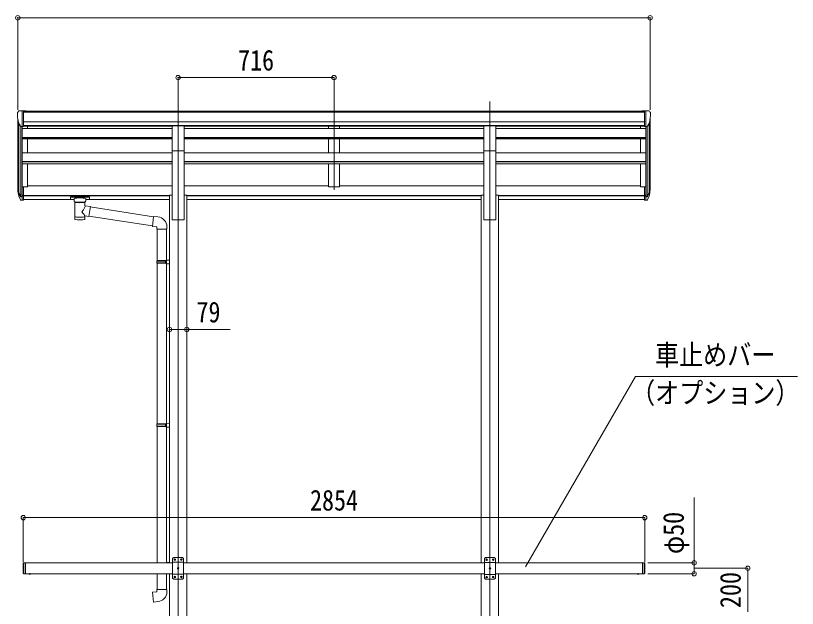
# Model space of a CAD drawing. Units: millimetres at full size. Extents: x -5590 to 5652, y -3902 to 3858.
# Drawn here: x 30 to 3620, y -1701 to 1019 of the extents above; entities that cross this region are included whole.
import ezdxf
from ezdxf.enums import TextEntityAlignment as Align

# ---------------------------------------------------------------- set-up
doc = ezdxf.new("R2010")
doc.units = ezdxf.units.MM
doc.header["$LTSCALE"] = 20
doc.header["$PDMODE"] = 32
doc.header["$PDSIZE"] = 20
for name, color, linetype, lineweight in [('0-1_本体', 4, 'Continuous', 9), ('0-2_部品', 7, 'Continuous', 9), ('0-4_TABLE1', 3, 'Continuous', 9), ('0-5_DIM1', 3, 'Continuous', 9), ('0-8_PARTS2', 2, 'Continuous', 9), ('0-A_寸法', 6, 'Continuous', 9)]:
    doc.layers.add(name, color=color, linetype=linetype, lineweight=lineweight)
doc.styles.add('ＭＳ ゴシック', font='')
doc.styles.get('ＭＳ ゴシック').set_extended_font_data('MS Gothic')

msp = doc.modelspace()

# ---------------------------------------------------------------- linework, layer by layer
at = {"layer": '0-1_本体'}
for p, q in [((66.7, 581.11), (2917.7, 581.11)), ((66.7, 575.76), (2917.7, 575.76)), ((40.2, 231.59), (40.2, 544.36)), ((2944.2, 231.59), (2944.2, 544.36)), ((44.48, 525.56), (44.48, 207.32)), ((54.2, 510.2), (54.2, 189.32)), ((60.2, 509.73), (60.2, 233.76)), ((66.7, 532.23), (2917.7, 532.23)), ((66.7, 514.56), (2917.7, 514.56)), ((748.8, 512.18), (66.7, 512.18)), ((85.2, 500.93), (85.2, 512.18)), ((803.8, 512.18), (2180.7, 512.18)), ((1467.3, 512.12), (1467.3, 500.93)), ((1517.3, 512.12), (1517.3, 500.93)), ((2235.7, 512.18), (2917.7, 512.18)), ((2899.2, 500.93), (2899.2, 512.18)), ((2924.2, 509.73), (2924.2, 233.76)), ((2930.2, 510.2), (2930.2, 189.32)), ((2939.91, 525.56), (2939.91, 207.32)), ((748.8, 500.93), (60.2, 500.93)), ((803.8, 500.93), (2180.7, 500.93)), ((2235.7, 500.93), (2924.2, 500.93)), ((748.8, 459), (60.2, 459)), ((748.8, 457.51), (60.2, 457.51)), ((748.8, 453.31), (60.2, 453.31)), ((85.2, 389.57), (85.2, 453.31)), ((803.8, 459), (2180.7, 459)), ((803.8, 457.51), (2180.7, 457.51)), ((803.8, 453.31), (2180.7, 453.31)), ((1467.3, 453.31), (1467.3, 389.57)), ((1517.3, 453.31), (1517.3, 389.57)), ((2235.7, 459), (2924.2, 459)), ((2235.7, 457.51), (2924.2, 457.51)), ((2235.7, 453.31), (2924.2, 453.31)), ((2899.2, 389.57), (2899.2, 453.31)), ((748.8, 399.14), (748.8, 82.35)), ((803.8, 82.35), (803.8, 399.14)), ((2180.7, 399.14), (2180.7, 82.35)), ((2235.7, 82.35), (2235.7, 399.14)), ((748.79, 389.57), (60.2, 389.57)), ((803.81, 389.57), (2180.71, 389.57)), ((2235.71, 389.57), (2924.2, 389.57)), ((748.8, 350.13), (60.2, 350.13)), ((748.8, 348.65), (60.2, 348.65)), ((748.8, 339.4), (60.2, 339.4)), ((85.2, 232.93), (85.2, 339.4)), ((803.8, 350.13), (2180.7, 350.13)), ((803.8, 348.65), (2180.7, 348.65)), ((803.8, 339.4), (2180.7, 339.4)), ((1467.3, 339.4), (1467.3, 232.91)), ((1517.3, 339.4), (1517.3, 232.91)), ((2235.7, 350.13), (2924.2, 350.13)), ((2235.7, 348.65), (2924.2, 348.65)), ((2235.7, 339.4), (2924.2, 339.4)), ((2899.2, 232.93), (2899.2, 339.4)), ((66.7, 232.93), (85.2, 232.93)), ((85.2, 237.73), (748.8, 237.73)), ((803.8, 237.73), (1467.3, 237.73)), ((1467.3, 232.91), (1517.3, 232.91)), ((1517.3, 237.73), (2180.7, 237.73)), ((2235.7, 237.73), (2899.2, 237.73)), ((2917.7, 232.93), (2899.2, 232.93)), ((66.7, 193.64), (736.8, 193.64)), ((66.7, 192.24), (736.8, 192.24)), ((736.8, 194.92), (736.8, -1492.54)), ((736.8, 194.92), (748.8, 194.92)), ((803.8, 194.92), (815.8, 194.92)), ((815.8, 194.92), (815.8, -1492.54)), ((815.8, 193.64), (2168.7, 193.64)), ((815.8, 192.24), (2168.7, 192.24)), ((2168.7, 194.92), (2168.7, -1492.54)), ((2168.7, 194.92), (2180.7, 194.92)), ((2235.7, 194.92), (2247.7, 194.92)), ((2247.7, 194.92), (2247.7, -1492.54)), ((2247.7, 193.64), (2917.7, 193.64)), ((2247.7, 192.24), (2917.7, 192.24)), ((66.7, 174.87), (298.3, 174.87)), ((352.3, 174.87), (736.8, 174.87)), ((815.8, 174.87), (2168.7, 174.87)), ((2247.7, 174.87), (2917.7, 174.87)), ((748.8, 82.35), (803.8, 82.35)), ((2180.7, 82.35), (2235.7, 82.35)), ((736.8, -1542.54), (736.8, -2267.54)), ((815.8, -1542.54), (815.8, -2267.54)), ((2168.7, -1542.54), (2168.7, -2267.54)), ((2247.7, -1542.54), (2247.7, -2267.54))]:
    msp.add_line(p, q, dxfattribs=at)
at = {"layer": '0-2_部品'}
for p, q in [((45.11, 582.14), (41.04, 576.33)), ((48.2, 582.71), (45.86, 582.57)), ((48.2, 582.71), (66.7, 582.71)), ((60.2, 509.73), (60.2, 582.71)), ((66.7, 582.71), (76.7, 582.62)), ((66.7, 510.73), (66.7, 582.71)), ((76.7, 581.11), (76.7, 582.62)), ((2917.7, 582.71), (2907.7, 582.62)), ((2907.7, 581.11), (2907.7, 582.62)), ((2917.7, 510.73), (2917.7, 582.71)), ((2936.2, 582.71), (2917.7, 582.71)), ((2924.2, 509.73), (2924.2, 582.71)), ((2936.2, 582.71), (2938.53, 582.57)), ((2939.29, 582.14), (2943.35, 576.33)), ((38.2, 573.34), (38.2, 572.71)), ((2946.2, 573.34), (2946.2, 572.71)), ((52.57, 511.54), (43.3, 527.6)), ((60.2, 509.73), (54.99, 510.04)), ((66.7, 510.73), (60.2, 510.73)), ((748.8, 512.87), (803.8, 512.87)), ((748.8, 398.71), (748.8, 512.87)), ((803.8, 398.71), (803.8, 512.87)), ((2180.7, 512.87), (2235.7, 512.87)), ((2180.7, 398.71), (2180.7, 512.87)), ((2235.7, 398.71), (2235.7, 512.87)), ((2917.7, 510.73), (2924.2, 510.73)), ((2924.2, 509.73), (2929.4, 510.04)), ((2931.82, 511.54), (2941.09, 527.6)), ((748.8, 398.71), (803.8, 398.71)), ((2180.7, 398.71), (2235.7, 398.71)), ((60.2, 233.76), (60.2, 171.88)), ((66.7, 233.76), (60.2, 233.76)), ((66.7, 233.76), (66.7, 172.69)), ((2917.7, 233.76), (2917.7, 172.69)), ((2917.7, 233.76), (2924.2, 233.76)), ((2924.2, 233.76), (2924.2, 171.88)), ((42.59, 207.72), (52.75, 188.55)), ((53.76, 189.8), (44.01, 208.21)), ((45.17, 190.86), (52.75, 173.38)), ((60.2, 189.05), (55.06, 189.05)), ((60.2, 187.05), (55.35, 187.05)), ((66.7, 195.45), (60.2, 195.45)), ((66.7, 190.05), (60.2, 190.05)), ((281.8, 186.98), (281.8, 176.22)), ((281.8, 186.79), (281.8, 185.25)), ((283.8, 187.65), (366.8, 187.65)), ((283.8, 185.47), (366.8, 185.47)), ((368.8, 186.98), (368.8, 176.22)), ((2917.7, 195.45), (2924.2, 195.45)), ((2917.7, 190.05), (2924.2, 190.05)), ((2924.2, 189.05), (2929.33, 189.05)), ((2924.2, 187.05), (2929.04, 187.05)), ((2930.63, 189.8), (2940.38, 208.21)), ((2941.8, 207.72), (2931.64, 188.55)), ((2939.22, 190.86), (2931.64, 173.38)), ((60.2, 171.88), (55.35, 171.88)), ((66.7, 172.69), (60.2, 172.69)), ((283.8, 175.56), (298.3, 175.56)), ((298.3, 168.75), (298.3, 179.03)), ((302.4, 164.25), (302.38, 83.96)), ((348.2, 146.68), (348.2, 164.26)), ((373.42, 142.77), (348.2, 146.68)), ((352.3, 168.75), (352.3, 179.03)), ((352.3, 175.56), (366.8, 175.56)), ((2917.7, 172.69), (2924.2, 172.69)), ((2924.2, 171.88), (2929.04, 171.88)), ((373.42, 142.77), (366.4, 97.51)), ((662.77, 95.82), (373.11, 140.76)), ((348.22, 83.96), (348.2, 100.59)), ((348.2, 100.33), (366.4, 97.51)), ((659.1, 53.88), (366.67, 99.25)), ((683.72, 95.28), (662.88, 97.1)), ((678.8, 39.53), (724.8, 39.53)), ((680.8, 39.53), (680.8, -105.59)), ((722.8, 39.53), (722.8, -103.04)), ((724.8, 39.53), (724.8, 50.45)), ((678.8, -107.59), (679.8, -105.59)), ((678.8, -107.59), (722.8, -107.59)), ((678.8, -107.59), (678.8, -115.59)), ((679.8, -105.59), (722.8, -105.59)), ((718.32, -107.59), (717.89, -105.59)), ((720.8, -103.09), (736.8, -102.62)), ((720.8, -105.09), (720.8, -103.09)), ((720.8, -105.09), (722.8, -105.09)), ((736.8, -102.62), (736.8, -120.57)), ((678.8, -115.59), (722.8, -115.59)), ((678.8, -115.59), (679.8, -117.59)), ((679.8, -117.59), (722.8, -117.59)), ((680.8, -117.59), (680.8, -854.78)), ((720.8, -120.09), (720.8, -118.09)), ((720.8, -120.09), (736.8, -120.57)), ((722.8, -120.15), (722.8, -852.22)), ((678.8, -856.78), (679.8, -854.78)), ((678.8, -856.78), (722.8, -856.78)), ((678.8, -856.78), (678.8, -864.78)), ((679.8, -854.78), (722.8, -854.78)), ((718.32, -856.78), (717.89, -854.78)), ((720.8, -852.28), (736.8, -851.81)), ((720.8, -854.28), (720.8, -852.28)), ((720.8, -854.28), (722.8, -854.28)), ((736.8, -851.81), (736.8, -869.75)), ((678.8, -864.78), (722.8, -864.78)), ((678.8, -864.78), (679.8, -866.78)), ((679.8, -866.78), (722.8, -866.78)), ((680.8, -866.78), (680.8, -1492.54)), ((720.8, -869.28), (720.8, -867.28)), ((720.8, -869.28), (736.8, -869.75)), ((722.8, -869.34), (722.77, -1490.38)), ((720.8, -1490.44), (736.8, -1489.97)), ((720.8, -1492.44), (720.8, -1490.44)), ((720.8, -1492.44), (722.8, -1492.44)), ((722.8, -1492.54), (722.8, -1492.44)), ((680.8, -1542.54), (680.8, -1614.94)), ((722.8, -1542.54), (722.8, -1614.94)), ((678.8, -1614.94), (724.8, -1614.94)), ((678.8, -1624.94), (678.8, -1614.94)), ((724.8, -1614.94), (724.8, -1625.86))]:
    msp.add_line(p, q, dxfattribs=at)
for points in [[(281.8, 186.98), (281.84, 187.18), (281.92, 187.32), (282.02, 187.41), (282.12, 187.47), (282.24, 187.52), (282.53, 187.58), (283.02, 187.62), (283.56, 187.64), (283.8, 187.65)], [(366.8, 187.65), (367.15, 187.64), (367.68, 187.62), (368.13, 187.57), (368.43, 187.49), (368.6, 187.39), (368.72, 187.25), (368.79, 187.07), (368.8, 186.98)], [(281.8, 176.22), (281.84, 176.03), (281.92, 175.89), (282.02, 175.8), (282.12, 175.74), (282.24, 175.69), (282.53, 175.63), (283.02, 175.58), (283.56, 175.56), (283.8, 175.56)], [(298.34, 168.81), (298.31, 168.45), (298.56, 167.49), (299.08, 166.61), (299.88, 165.77), (301, 164.97), (302.4, 164.25)], [(348.2, 164.26), (348.43, 164.36), (349.79, 165.09), (350.9, 165.94), (351.66, 166.8), (352.12, 167.7), (352.29, 168.59)], [(366.8, 175.56), (367.15, 175.56), (367.68, 175.59), (368.13, 175.64), (368.43, 175.72), (368.6, 175.82), (368.72, 175.95), (368.79, 176.13), (368.8, 176.22)], [(662.88, 97.1), (658.87, 51.27), (678.8, 49.53), (678.8, 39.53)], [(718.32, -107.59), (718.32, -115.59), (717.89, -117.59)], [(720.8, -118.09), (722.8, -118.09), (722.8, -105.09)], [(718.32, -856.78), (718.32, -864.78), (717.89, -866.78)], [(720.8, -867.28), (722.8, -867.28), (722.8, -854.28)], [(683.72, -1670.69), (662.88, -1672.51), (658.87, -1626.69), (678.8, -1624.94)]]:
    msp.add_lwpolyline(points, dxfattribs=at)
for centre, radius, start, end in [((41.2, 573.34), 3, 93, 180), ((45.92, 581.57), 1, 93.5, 145), ((2938.47, 581.57), 1, 35, 86.5), ((2943.2, 573.34), 3, 0, 87), ((240.2, 572.71), 202, 180, 192.90261), ((2744.2, 572.71), 202, 347.09739, 0), ((55.17, 513.04), 3, 210, 266.5), ((2929.22, 513.04), 3, 273.5, 330), ((128.86, 229.89), 89.07, 174.49576, 194.41188), ((128.14, 234.17), 88.05, 177.22392, 197.21071), ((173.41, 226.94), 133.22, 183.27987, 195.71302), ((2810.98, 226.94), 133.22, 344.28698, 356.72013), ((2856.25, 234.17), 88.05, 342.78929, 2.77608), ((2855.53, 229.89), 89.07, 345.58812, 5.50424), ((55.35, 190.05), 3, 210, 270), ((55.06, 190.55), 1.5, 210, 270), ((2929.04, 190.05), 3, 270, 330), ((2929.33, 190.55), 1.5, 270, 330), ((55.35, 174.88), 3, 210, 270), ((2929.04, 174.88), 3, 270, 330), ((679.8, 50.45), 45, 0, 85), ((679.8, -1625.86), 45, 275, 0)]:
    msp.add_arc(centre, radius, start, end, dxfattribs=at)
for centre, major_axis, ratio, start_param, end_param in [((283.8, 185.25), (2, 0), 0.109601, 1.5707963, 3.1415927), ((325.3, 179.03), (27, 0), 0.122176, 6.2831853, 9.424778), ((366.8, 185.25), (2, 0), 0.109601, 0, 1.5707963), ((325.31, 163.8), (-22.91, 0.42), 0.072511, 0.0008029, 1.5715993), ((325.31, 162.17), (-22.91, 0.42), 0.072511, 0.0008029, 1.5715993), ((325.29, 163.8), (22.92, 0.42), 0.07247, 4.71158, 6.2823764), ((325.29, 162.17), (22.92, 0.42), 0.07247, 4.71158, 6.2823764), ((325.3, 120.14), (-22.81, -26.62), 0.234429, 1.6855472, 3.1268519), ((336.3, 168.75), (16, 0), 0.361356, 6.2636979, 6.2831853), ((327.85, 122.78), (20.32, -22.25), 0.045535, 0.0389954, 1.3075346), ((325.3, 83.96), (22.92, 0), 0.101955, 3.1415499, 6.2833984), ((325.3, 96.4), (22.91, 0), 0.122865, 3.1415927, 6.2831853)]:
    msp.add_ellipse(centre, major_axis=major_axis, ratio=ratio, start_param=start_param, end_param=end_param, dxfattribs=at)
at = {"layer": '0-4_TABLE1'}
for p, q in [((75.2, -1492.54), (751.3, -1492.54)), ((801.3, -1492.54), (2183.2, -1492.54)), ((2233.2, -1492.54), (2909.2, -1492.54)), ((75.2, -1542.54), (751.3, -1542.54)), ((801.3, -1542.54), (2183.2, -1542.54)), ((2233.2, -1542.54), (2909.2, -1542.54))]:
    msp.add_line(p, q, dxfattribs=at)
at = {"layer": '0-5_DIM1'}
for p, q in [((756.3, -1467.54), (751.3, -1472.54)), ((796.3, -1467.54), (756.3, -1467.54)), ((796.3, -1467.54), (801.3, -1472.54)), ((2188.3, -1468.07), (2183.3, -1473.07)), ((2228.3, -1468.07), (2188.3, -1468.07)), ((2228.3, -1468.07), (2233.3, -1473.07)), ((65.2, -1494.54), (65.2, -1540.54)), ((67.2, -1492.54), (67.2, -1542.54)), ((75.2, -1492.54), (75.2, -1542.54)), ((751.3, -1472.54), (751.3, -1562.54)), ((801.3, -1490.24), (751.3, -1490.24)), ((760.04, -1477.12), (759.2, -1477.12)), ((762.56, -1477.96), (763.4, -1477.96)), ((790.04, -1477.12), (789.2, -1477.12)), ((792.56, -1477.96), (793.4, -1477.96)), ((801.3, -1562.54), (801.3, -1472.54)), ((896.1, -1492.54), (896.1, -1492.44)), ((2183.3, -1473.07), (2183.3, -1563.07)), ((2233.3, -1490.77), (2183.3, -1490.77)), ((2192.04, -1477.65), (2191.2, -1477.65)), ((2194.56, -1478.49), (2195.4, -1478.49)), ((2222.04, -1477.65), (2221.2, -1477.65)), ((2224.56, -1478.49), (2225.4, -1478.49)), ((2233.3, -1563.07), (2233.3, -1473.07)), ((2909.2, -1492.54), (2909.2, -1542.54)), ((2909.2, -1492.54), (2917.2, -1492.54)), ((2917.2, -1492.54), (2917.2, -1542.54)), ((2919.2, -1494.54), (2917.2, -1492.54)), ((2919.2, -1494.54), (2919.2, -1540.54)), ((65.2, -1540.54), (67.2, -1542.54)), ((67.2, -1542.54), (77.2, -1542.54)), ((101.1, -1542.54), (89.3, -1542.54)), ((89.3, -1542.54), (89.3, -1543.05)), ((101.1, -1542.54), (89.3, -1542.54)), ((89.3, -1542.54), (89.3, -1543.05)), ((101.1, -1543.05), (89.3, -1543.05)), ((101.1, -1543.05), (89.3, -1543.05)), ((97.7, -1542.54), (92.7, -1542.54)), ((97.7, -1542.54), (92.7, -1542.54)), ((101.1, -1542.54), (101.1, -1543.05)), ((101.1, -1542.54), (101.1, -1543.05)), ((775.04, -1517.12), (774.2, -1517.12)), ((777.56, -1517.96), (778.4, -1517.96)), ((2207.04, -1517.65), (2206.2, -1517.65)), ((2209.56, -1518.49), (2210.4, -1518.49)), ((2883.3, -1542.54), (2895.1, -1542.54)), ((2883.3, -1542.54), (2883.3, -1543.05)), ((2883.3, -1543.05), (2895.1, -1543.05)), ((2886.7, -1542.54), (2891.7, -1542.54)), ((2895.1, -1542.54), (2895.1, -1543.05)), ((2909.2, -1542.54), (2917.2, -1542.54)), ((2919.2, -1540.54), (2917.2, -1542.54)), ((801.3, -1544.84), (751.3, -1544.84)), ((756.3, -1567.54), (751.3, -1562.54)), ((756.3, -1567.54), (796.3, -1567.54)), ((760.04, -1557.12), (759.2, -1557.12)), ((762.56, -1557.96), (763.4, -1557.96)), ((790.04, -1557.12), (789.2, -1557.12)), ((792.56, -1557.96), (793.4, -1557.96)), ((796.3, -1567.54), (801.3, -1562.54)), ((2233.3, -1545.37), (2183.3, -1545.37)), ((2188.3, -1568.07), (2183.3, -1563.07)), ((2188.3, -1568.07), (2228.3, -1568.07)), ((2192.04, -1557.65), (2191.2, -1557.65)), ((2194.56, -1558.49), (2195.4, -1558.49)), ((2222.04, -1557.65), (2221.2, -1557.65)), ((2224.56, -1558.49), (2225.4, -1558.49)), ((2228.3, -1568.07), (2233.3, -1563.07))]:
    msp.add_line(p, q, dxfattribs=at)
for points in [[(65.2, -1494.54), (67.2, -1492.54), (77.2, -1492.54)], [(759.2, -1477.12), (759.2, -1477.96), (760.04, -1477.96)], [(761.72, -1476.28), (761.72, -1475.44), (760.88, -1475.44), (760.88, -1476.28)], [(760.88, -1478.8), (760.88, -1479.64), (761.72, -1479.64), (761.72, -1478.8)], [(763.4, -1477.96), (763.4, -1477.12), (762.56, -1477.12)], [(789.2, -1477.12), (789.2, -1477.96), (790.04, -1477.96)], [(791.72, -1476.28), (791.72, -1475.44), (790.88, -1475.44), (790.88, -1476.28)], [(790.88, -1478.8), (790.88, -1479.64), (791.72, -1479.64), (791.72, -1478.8)], [(793.4, -1477.96), (793.4, -1477.12), (792.56, -1477.12)], [(2191.2, -1477.65), (2191.2, -1478.49), (2192.04, -1478.49)], [(2193.72, -1476.81), (2193.72, -1475.97), (2192.88, -1475.97), (2192.88, -1476.81)], [(2192.88, -1479.33), (2192.88, -1480.17), (2193.72, -1480.17), (2193.72, -1479.33)], [(2195.4, -1478.49), (2195.4, -1477.65), (2194.56, -1477.65)], [(2221.2, -1477.65), (2221.2, -1478.49), (2222.04, -1478.49)], [(2223.72, -1476.81), (2223.72, -1475.97), (2222.88, -1475.97), (2222.88, -1476.81)], [(2222.88, -1479.33), (2222.88, -1480.17), (2223.72, -1480.17), (2223.72, -1479.33)], [(2225.4, -1478.49), (2225.4, -1477.65), (2224.56, -1477.65)], [(92.75, -1545.26), (94.05, -1542.59), (95.2, -1541.98)], [(92.75, -1545.26), (94.05, -1542.59), (95.2, -1541.98)], [(97.65, -1545.26), (96.35, -1542.59), (95.2, -1541.98)], [(97.65, -1545.26), (96.35, -1542.59), (95.2, -1541.98)], [(774.2, -1517.12), (774.2, -1517.96), (775.04, -1517.96)], [(776.72, -1516.28), (776.72, -1515.44), (775.88, -1515.44), (775.88, -1516.28)], [(775.88, -1518.8), (775.88, -1519.64), (776.72, -1519.64), (776.72, -1518.8)], [(778.4, -1517.96), (778.4, -1517.12), (777.56, -1517.12)], [(2206.2, -1517.65), (2206.2, -1518.49), (2207.04, -1518.49)], [(2208.72, -1516.81), (2208.72, -1515.97), (2207.88, -1515.97), (2207.88, -1516.81)], [(2207.88, -1519.33), (2207.88, -1520.17), (2208.72, -1520.17), (2208.72, -1519.33)], [(2210.4, -1518.49), (2210.4, -1517.65), (2209.56, -1517.65)], [(2886.75, -1545.26), (2888.05, -1542.59), (2889.2, -1541.98)], [(2891.65, -1545.26), (2890.35, -1542.59), (2889.2, -1541.98)], [(759.2, -1557.12), (759.2, -1557.96), (760.04, -1557.96)], [(761.72, -1556.28), (761.72, -1555.44), (760.88, -1555.44), (760.88, -1556.28)], [(760.88, -1558.8), (760.88, -1559.64), (761.72, -1559.64), (761.72, -1558.8)], [(763.4, -1557.96), (763.4, -1557.12), (762.56, -1557.12)], [(789.2, -1557.12), (789.2, -1557.96), (790.04, -1557.96)], [(791.72, -1556.28), (791.72, -1555.44), (790.88, -1555.44), (790.88, -1556.28)], [(790.88, -1558.8), (790.88, -1559.64), (791.72, -1559.64), (791.72, -1558.8)], [(793.4, -1557.96), (793.4, -1557.12), (792.56, -1557.12)], [(2191.2, -1557.65), (2191.2, -1558.49), (2192.04, -1558.49)], [(2193.72, -1556.81), (2193.72, -1555.97), (2192.88, -1555.97), (2192.88, -1556.81)], [(2192.88, -1559.33), (2192.88, -1560.17), (2193.72, -1560.17), (2193.72, -1559.33)], [(2195.4, -1558.49), (2195.4, -1557.65), (2194.56, -1557.65)], [(2221.2, -1557.65), (2221.2, -1558.49), (2222.04, -1558.49)], [(2223.72, -1556.81), (2223.72, -1555.97), (2222.88, -1555.97), (2222.88, -1556.81)], [(2222.88, -1559.33), (2222.88, -1560.17), (2223.72, -1560.17), (2223.72, -1559.33)], [(2225.4, -1558.49), (2225.4, -1557.65), (2224.56, -1557.65)]]:
    msp.add_lwpolyline(points, dxfattribs=at)
for centre in [(761.3, -1477.54), (791.3, -1477.54), (2193.3, -1478.07), (2223.3, -1478.07), (776.3, -1517.54), (2208.3, -1518.07), (761.3, -1557.54), (791.3, -1557.54), (2193.3, -1558.07), (2223.3, -1558.07)]:
    msp.add_circle(centre, 3.5, dxfattribs=at)
for centre, radius, start, end in [((760.04, -1476.28), 0.84, 270, 0), ((760.04, -1478.8), 0.84, 0, 90), ((762.56, -1476.28), 0.84, 180, 270), ((762.56, -1478.8), 0.84, 90, 180), ((790.04, -1476.28), 0.84, 270, 0), ((790.04, -1478.8), 0.84, 0, 90), ((792.56, -1476.28), 0.84, 180, 270), ((792.56, -1478.8), 0.84, 90, 180), ((2192.04, -1476.81), 0.84, 270, 0), ((2192.04, -1479.33), 0.84, 0, 90), ((2194.56, -1476.81), 0.84, 180, 270), ((2194.56, -1479.33), 0.84, 90, 180), ((2222.04, -1476.81), 0.84, 270, 0), ((2222.04, -1479.33), 0.84, 0, 90), ((2224.56, -1476.81), 0.84, 180, 270), ((2224.56, -1479.33), 0.84, 90, 180), ((95.2, -1537.62), 8.02, 222.61678, 317.38322), ((95.2, -1537.62), 8.02, 222.61678, 317.38322), ((775.04, -1516.28), 0.84, 270, 0), ((775.04, -1518.8), 0.84, 0, 90), ((777.56, -1516.28), 0.84, 180, 270), ((777.56, -1518.8), 0.84, 90, 180), ((2207.04, -1516.81), 0.84, 270, 0), ((2207.04, -1519.33), 0.84, 0, 90), ((2209.56, -1516.81), 0.84, 180, 270), ((2209.56, -1519.33), 0.84, 90, 180), ((2889.2, -1537.62), 8.02, 222.61678, 317.38322), ((760.04, -1556.28), 0.84, 270, 0), ((760.04, -1558.8), 0.84, 0, 90), ((762.56, -1556.28), 0.84, 180, 270), ((762.56, -1558.8), 0.84, 90, 180), ((790.04, -1556.28), 0.84, 270, 0), ((790.04, -1558.8), 0.84, 0, 90), ((792.56, -1556.28), 0.84, 180, 270), ((792.56, -1558.8), 0.84, 90, 180), ((2192.04, -1556.81), 0.84, 270, 0), ((2192.04, -1559.33), 0.84, 0, 90), ((2194.56, -1556.81), 0.84, 180, 270), ((2194.56, -1559.33), 0.84, 90, 180), ((2222.04, -1556.81), 0.84, 270, 0), ((2222.04, -1559.33), 0.84, 0, 90), ((2224.56, -1556.81), 0.84, 180, 270), ((2224.56, -1559.33), 0.84, 90, 180)]:
    msp.add_arc(centre, radius, start, end, dxfattribs=at)
at = {"layer": '0-8_PARTS2'}
for p, q in [((776.2, 624.63), (776.2, -2338.83)), ((1492.3, 626.04), (1492.3, 219.25)), ((2208.2, 624.63), (2208.2, -2338.83))]:
    msp.add_line(p, q, dxfattribs=at)
at = {"layer": '0-A_寸法'}
for p, q in [((40.2, 1008.92), (40.2, 586.29)), ((40.2, 1008.92), (2944.2, 1008.92)), ((2944.2, 1008.92), (2944.2, 586.29)), ((776.3, 734.3), (776.3, 586.29)), ((776.3, 734.3), (1492.3, 734.3)), ((1492.3, 734.3), (1492.3, 586.29)), ((736.7, -421.49), (815.7, -421.49)), ((815.7, -421.49), (1015.7, -421.49)), ((2371.91, -1511.49), (2876.32, -637.83)), ((2876.32, -637.83), (3620.29, -637.83)), ((3146.2, -1492.54), (3146.2, -1192.54)), ((65.2, -1285.23), (65.2, -1489.85)), ((65.2, -1285.23), (2919.2, -1285.23)), ((2919.2, -1285.23), (2919.2, -1489.85)), ((3146.2, -1492.54), (2933.5, -1492.54)), ((3146.2, -1542.54), (3146.2, -1492.54)), ((3146.2, -1542.54), (2933.5, -1542.54)), ((3392.66, -1517.54), (3146.2, -1517.54)), ((3392.66, -1717.54), (3392.66, -1517.54))]:
    msp.add_line(p, q, dxfattribs=at)
for p in [(40.2, 1008.92), (2944.2, 1008.92), (776.3, 734.3), (1492.3, 734.3), (736.7, -421.49), (815.7, -421.49), (65.2, -1285.23), (2919.2, -1285.23), (3146.2, -1492.54), (3392.66, -1517.54), (3146.2, -1542.54)]:
    msp.add_point(p, dxfattribs=at)

# ---------------------------------------------------------------- texts
at = {"layer": '0-A_寸法', "color": 7, "style": 'ＭＳ ゴシック', "width": 0.85}
for s, p in [('716', (1051.8, 738.3)), ('79', (860.7, -417.49)), ('車止めバー', (2966.58, -614.37)), ('（オプション）', (2856.58, -788.89)), ('2854', (1382.2, -1281.23))]:
    msp.add_text(s, height=95.31, dxfattribs=at).set_placement(p, align=Align.BOTTOM_LEFT)
for s, p in [('φ50', (3127.53, -1452.54)), ('200', (3388.66, -1700.04))]:
    msp.add_text(s, height=95.31, rotation=90, dxfattribs=at).set_placement(p, align=Align.BOTTOM_LEFT)

doc.saveas('drawing.dxf')
